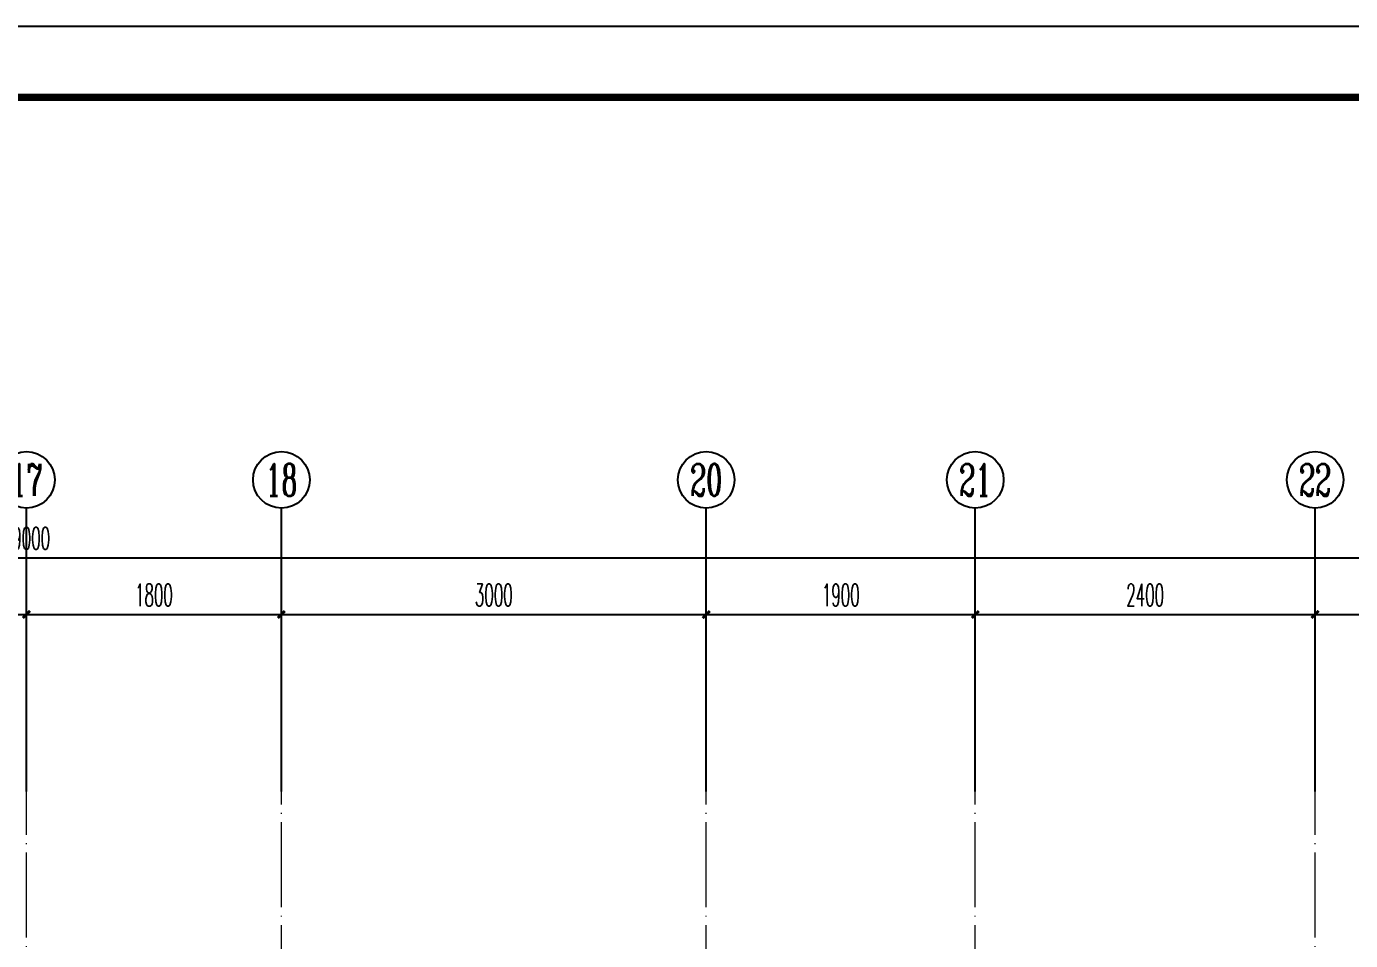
# Model space of a CAD drawing. Extents: x 27938 to 1042331, y -235042 to 1535213.
# Drawn here: x 706817 to 716167, y 147282 to 153731 of the extents above; entities that cross this region are included whole.
import ezdxf
from ezdxf.enums import TextEntityAlignment as Align

# ---------------------------------------------------------------- set-up
doc = ezdxf.new("R2010")
doc.units = 0
doc.header["$LTSCALE"] = 1000
doc.header["$MEASUREMENT"] = 0
doc.linetypes.add('DOTE', pattern=[2.42, 2, -0.2, 0.02, -0.2])
for name, color, linetype in [('3.5方案汇报，与郭总、侯月琴确定户型_t8$0$2020.03.04 -1安徽标准化洋房户型(UA）_t8_t8$0$看线', 154, 'Continuous'), ('AXIS', 3, 'Continuous'), ('AXIS_TEXT', 4, 'Continuous'), ('图框', 140, 'Continuous')]:
    doc.layers.add(name, color=color, linetype=linetype)
doc.layers.add('DOTE', color=19, linetype='DOTE', lineweight=9)
doc.styles.add('_TCH_AXIS', font='COMPLEX', dxfattribs={"bigfont": 'GBCBIG'})
doc.styles.add('_TCH_DIM_T3', font='SIMPLEX.shx', dxfattribs={"width": 0.494118, "bigfont": 'GBCBIG.shx'})
doc.styles.add('COMPLEX', font='COMPLEX')
doc.dimstyles.new('_TCH_ARCH&&50', dxfattribs={"dimtxt": 157.5, "dimasz": 50, "dimexe": 125, "dimexo": 150, "dimgap": 58.75, "dimtad": 1, "dimdec": 0, "dimzin": 0, "dimdsep": 46, "dimtxsty": '_TCH_DIM_T3', "dimblk": 'ARCHTICK', "dimcen": 0.09, "dimclrt": 7, "dimazin": 0, "dimtfac": 1, "dimtdec": 0, "dimtix": 1, "dimtmove": 2, "dimatfit": 3, "dimldrblk": 'ARCHTICK', "dimfxl": 1, "dimtolj": 1, "dimtzin": 0, "dimarcsym": 0})

# ---------------------------------------------------------------- blocks, each defined once
blk = doc.blocks.new('GFDGDGRDGRDG')
at = {"layer": 'DOTE', "linetype": 'DOTE', "ltscale": 0.3}
for p, q in [((599993.7, 360558.3), (599993.7, 376108.3)), ((601793.7, 368758.3), (601793.7, 376108.3)), ((604793.7, 368758.3), (604793.7, 376108.3)), ((606693.7, 368758.3), (606693.7, 376108.3)), ((609093.7, 360558.3), (609093.7, 376108.3))]:
    blk.add_line(p, q, dxfattribs=at)
blk = doc.blocks.new('A$C3EFC1732')
at = {"layer": '图框'}
blk.add_lwpolyline([(-10512, -59400), (126150, -59400), (126150, 0), (-10512, 0)], close=True, dxfattribs=at)
at = {"layer": '图框', "const_width": 100}
blk.add_lwpolyline([(-8012, -58400), (125150, -58400), (125150, -1000), (-8012, -1000)], close=True, dxfattribs=at)
blk = doc.blocks.new('_ArchTick')
at = {"color": 0, "linetype": 'ByBlock', "const_width": 0.4}
blk.add_lwpolyline([(-0.5, -0.5), (0.5, 0.5)], dxfattribs=at)
blk = doc.blocks.new('*D449')
at = {"layer": 'AXIS', "color": 0, "lineweight": -2}
for p, q in [((715916.6, 148482.3), (715916.6, 149707.3)), ((717616.6, 148482.3), (717616.6, 149707.3)), ((715916.6, 149582.3), (717616.6, 149582.3))]:
    blk.add_line(p, q, dxfattribs=at)
at = {"layer": 'Defpoints', "color": 0}
for p in [(717616.6, 149582.3), (715916.6, 148332.3), (717616.6, 148332.3)]:
    blk.add_point(p, dxfattribs=at)
at = {"layer": 'AXIS', "color": 0, "lineweight": -2, "xscale": 50, "yscale": 50, "zscale": 50, "rotation": 180}
blk.add_blockref('_ArchTick', (715916.6, 149582.3), dxfattribs=at)
at = {"layer": 'AXIS', "color": 0, "lineweight": -2, "xscale": 50, "yscale": 50, "zscale": 50}
blk.add_blockref('_ArchTick', (717616.6, 149582.3), dxfattribs=at)
at = {"layer": 'AXIS', "color": 7, "insert": (716766.6, 149719.8), "char_height": 157.5, "attachment_point": 5, "style": '_TCH_DIM_T3'}
blk.add_mtext('\\A1;1700', dxfattribs=at)
blk = doc.blocks.new('*D450')
at = {"layer": 'AXIS', "color": 0, "lineweight": -2}
for p, q in [((713516.6, 148482.3), (713516.6, 149707.3)), ((715916.6, 148482.3), (715916.6, 149707.3)), ((713516.6, 149582.3), (715916.6, 149582.3))]:
    blk.add_line(p, q, dxfattribs=at)
at = {"layer": 'Defpoints', "color": 0}
for p in [(715916.6, 149582.3), (713516.6, 148332.3), (715916.6, 148332.3)]:
    blk.add_point(p, dxfattribs=at)
at = {"layer": 'AXIS', "color": 0, "lineweight": -2, "xscale": 50, "yscale": 50, "zscale": 50, "rotation": 180}
blk.add_blockref('_ArchTick', (713516.6, 149582.3), dxfattribs=at)
at = {"layer": 'AXIS', "color": 0, "lineweight": -2, "xscale": 50, "yscale": 50, "zscale": 50}
blk.add_blockref('_ArchTick', (715916.6, 149582.3), dxfattribs=at)
at = {"layer": 'AXIS', "color": 7, "insert": (714716.6, 149719.8), "char_height": 157.5, "attachment_point": 5, "style": '_TCH_DIM_T3'}
blk.add_mtext('\\A1;2400', dxfattribs=at)
blk = doc.blocks.new('*D451')
at = {"layer": 'AXIS', "color": 0, "lineweight": -2}
for p, q in [((711616.6, 148482.3), (711616.6, 149707.3)), ((713516.6, 148482.3), (713516.6, 149707.3)), ((711616.6, 149582.3), (713516.6, 149582.3))]:
    blk.add_line(p, q, dxfattribs=at)
at = {"layer": 'Defpoints', "color": 0}
for p in [(713516.6, 149582.3), (711616.6, 148332.3), (713516.6, 148332.3)]:
    blk.add_point(p, dxfattribs=at)
at = {"layer": 'AXIS', "color": 0, "lineweight": -2, "xscale": 50, "yscale": 50, "zscale": 50, "rotation": 180}
blk.add_blockref('_ArchTick', (711616.6, 149582.3), dxfattribs=at)
at = {"layer": 'AXIS', "color": 0, "lineweight": -2, "xscale": 50, "yscale": 50, "zscale": 50}
blk.add_blockref('_ArchTick', (713516.6, 149582.3), dxfattribs=at)
at = {"layer": 'AXIS', "color": 7, "insert": (712566.6, 149719.8), "char_height": 157.5, "attachment_point": 5, "style": '_TCH_DIM_T3'}
blk.add_mtext('\\A1;1900', dxfattribs=at)
blk = doc.blocks.new('*D452')
at = {"layer": 'AXIS', "color": 0, "lineweight": -2}
for p, q in [((708616.6, 148482.3), (708616.6, 149707.3)), ((711616.6, 148482.3), (711616.6, 149707.3)), ((708616.6, 149582.3), (711616.6, 149582.3))]:
    blk.add_line(p, q, dxfattribs=at)
at = {"layer": 'Defpoints', "color": 0}
for p in [(711616.6, 149582.3), (708616.6, 148332.3), (711616.6, 148332.3)]:
    blk.add_point(p, dxfattribs=at)
at = {"layer": 'AXIS', "color": 0, "lineweight": -2, "xscale": 50, "yscale": 50, "zscale": 50, "rotation": 180}
blk.add_blockref('_ArchTick', (708616.6, 149582.3), dxfattribs=at)
at = {"layer": 'AXIS', "color": 0, "lineweight": -2, "xscale": 50, "yscale": 50, "zscale": 50}
blk.add_blockref('_ArchTick', (711616.6, 149582.3), dxfattribs=at)
at = {"layer": 'AXIS', "color": 7, "insert": (710116.6, 149719.8), "char_height": 157.5, "attachment_point": 5, "style": '_TCH_DIM_T3'}
blk.add_mtext('\\A1;3000', dxfattribs=at)
blk = doc.blocks.new('*D453')
at = {"layer": 'AXIS', "color": 0, "lineweight": -2}
for p, q in [((706816.6, 148482.3), (706816.6, 149707.3)), ((708616.6, 148482.3), (708616.6, 149707.3)), ((706816.6, 149582.3), (708616.6, 149582.3))]:
    blk.add_line(p, q, dxfattribs=at)
at = {"layer": 'Defpoints', "color": 0}
for p in [(708616.6, 149582.3), (706816.6, 148332.3), (708616.6, 148332.3)]:
    blk.add_point(p, dxfattribs=at)
at = {"layer": 'AXIS', "color": 0, "lineweight": -2, "xscale": 50, "yscale": 50, "zscale": 50, "rotation": 180}
blk.add_blockref('_ArchTick', (706816.6, 149582.3), dxfattribs=at)
at = {"layer": 'AXIS', "color": 0, "lineweight": -2, "xscale": 50, "yscale": 50, "zscale": 50}
blk.add_blockref('_ArchTick', (708616.6, 149582.3), dxfattribs=at)
at = {"layer": 'AXIS', "color": 7, "insert": (707716.6, 149719.8), "char_height": 157.5, "attachment_point": 5, "style": '_TCH_DIM_T3'}
blk.add_mtext('\\A1;1800', dxfattribs=at)
blk = doc.blocks.new('*D498')
at = {"layer": 'AXIS', "color": 0, "lineweight": -2}
for p, q in [((705016.6, 148482.3), (705016.6, 149707.3)), ((706816.6, 148482.3), (706816.6, 149707.3)), ((705016.6, 149582.3), (706816.6, 149582.3))]:
    blk.add_line(p, q, dxfattribs=at)
at = {"layer": 'Defpoints', "color": 0}
for p in [(706816.6, 149582.3), (705016.6, 148332.3), (706816.6, 148332.3)]:
    blk.add_point(p, dxfattribs=at)
at = {"layer": 'AXIS', "color": 0, "lineweight": -2, "xscale": 50, "yscale": 50, "zscale": 50, "rotation": 180}
blk.add_blockref('_ArchTick', (705016.6, 149582.3), dxfattribs=at)
at = {"layer": 'AXIS', "color": 0, "lineweight": -2, "xscale": 50, "yscale": 50, "zscale": 50}
blk.add_blockref('_ArchTick', (706816.6, 149582.3), dxfattribs=at)
at = {"layer": 'AXIS', "color": 7, "insert": (705916.6, 149719.8), "char_height": 157.5, "attachment_point": 5, "style": '_TCH_DIM_T3'}
blk.add_mtext('\\A1;1800', dxfattribs=at)
blk = doc.blocks.new('*D499')
at = {"layer": 'AXIS', "color": 0, "lineweight": -2}
for p, q in [((682316.6, 148482.3), (682316.6, 150107.3)), ((731316.6, 148482.3), (731316.6, 150107.3)), ((682316.6, 149982.3), (731316.6, 149982.3))]:
    blk.add_line(p, q, dxfattribs=at)
at = {"layer": 'Defpoints', "color": 0}
for p in [(731316.6, 149982.3), (682316.6, 148332.3), (731316.6, 148332.3)]:
    blk.add_point(p, dxfattribs=at)
at = {"layer": 'AXIS', "color": 0, "lineweight": -2, "xscale": 50, "yscale": 50, "zscale": 50, "rotation": 180}
blk.add_blockref('_ArchTick', (682316.6, 149982.3), dxfattribs=at)
at = {"layer": 'AXIS', "color": 0, "lineweight": -2, "xscale": 50, "yscale": 50, "zscale": 50}
blk.add_blockref('_ArchTick', (731316.6, 149982.3), dxfattribs=at)
at = {"layer": 'AXIS', "color": 7, "insert": (706816.6, 150119.8), "char_height": 157.5, "attachment_point": 5, "style": '_TCH_DIM_T3'}
blk.add_mtext('\\A1;49000', dxfattribs=at)
blk = doc.blocks.new('_AXISO')
blk.add_circle((0, 0), 0.5)
at = {"layer": 'AXIS_TEXT', "style": 'COMPLEX', "width": 1.041667}
blk.add_attdef('A', text='', height=0.56, dxfattribs=at).set_placement((-0.25, -0.28), (0.25, -0.28), align=Align.FIT)

msp = doc.modelspace()

# ---------------------------------------------------------------- linework, layer by layer
at = {"layer": 'AXIS'}
for p, q in [((706816.6, 148332.3), (706816.6, 150332.3)), ((708616.6, 148332.3), (708616.6, 150332.3)), ((711616.6, 148332.3), (711616.6, 150332.3)), ((713516.6, 148332.3), (713516.6, 150332.3)), ((715916.6, 148332.3), (715916.6, 150332.3))]:
    msp.add_line(p, q, dxfattribs=at)

# ---------------------------------------------------------------- block references
at = {"xscale": 0.5, "yscale": 0.5, "zscale": 0.5}
msp.add_blockref('A$C3EFC1732', (679162.9, 153731.3), dxfattribs=at)
at = {"layer": '3.5方案汇报，与郭总、侯月琴确定户型_t8$0$2020.03.04 -1安徽标准化洋房户型(UA）_t8_t8$0$看线', "ltscale": 10}
msp.add_blockref('GFDGDGRDGRDG', (106822.9, -227776), dxfattribs=at)
at = {"layer": 'AXIS'}
ref = msp.add_blockref('_AXISO', (706816.6, 150532.3), dxfattribs=dict(at, xscale=400, yscale=400, zscale=400))
ref.add_attrib('A', '17', dxfattribs={"layer": 'AXIS_TEXT', "height": 226.27, "style": '_TCH_AXIS', "width": 0.724138}).set_placement((706703.4, 150419.2), (706929.7, 150419.2), align=Align.FIT)
ref = msp.add_blockref('_AXISO', (708616.6, 150532.3), dxfattribs=dict(at, xscale=400, yscale=400, zscale=400))
ref.add_attrib('A', '18', dxfattribs={"layer": 'AXIS_TEXT', "height": 226.27, "style": '_TCH_AXIS', "width": 0.724138}).set_placement((708503.4, 150419.2), (708729.7, 150419.2), align=Align.FIT)
ref = msp.add_blockref('_AXISO', (711616.6, 150532.3), dxfattribs=dict(at, xscale=400, yscale=400, zscale=400))
ref.add_attrib('A', '20', dxfattribs={"layer": 'AXIS_TEXT', "height": 226.27, "style": '_TCH_AXIS', "width": 0.617647}).set_placement((711503.4, 150419.2), (711729.7, 150419.2), align=Align.FIT)
ref = msp.add_blockref('_AXISO', (713516.6, 150532.3), dxfattribs=dict(at, xscale=400, yscale=400, zscale=400))
ref.add_attrib('A', '21', dxfattribs={"layer": 'AXIS_TEXT', "height": 226.27, "style": '_TCH_AXIS', "width": 0.724138}).set_placement((713403.4, 150419.2), (713629.7, 150419.2), align=Align.FIT)
ref = msp.add_blockref('_AXISO', (715916.6, 150532.3), dxfattribs=dict(at, xscale=400, yscale=400, zscale=400))
ref.add_attrib('A', '22', dxfattribs={"layer": 'AXIS_TEXT', "height": 226.27, "style": '_TCH_AXIS', "width": 0.617647}).set_placement((715803.4, 150419.2), (716029.7, 150419.2), align=Align.FIT)

# ---------------------------------------------------------------- dimensions: what is measured, and where the dimension line sits
for p1, p2, distance, picture, middle in [((682316.6, 148332.3), (731316.6, 148332.3), 1650, '*D499', (706816.6, 150119.8)), ((705016.6, 148332.3), (706816.6, 148332.3), 1250, '*D498', (705916.6, 149719.8)), ((706816.6, 148332.3), (708616.6, 148332.3), 1250, '*D453', (707716.6, 149719.8)), ((708616.6, 148332.3), (711616.6, 148332.3), 1250, '*D452', (710116.6, 149719.8)), ((711616.6, 148332.3), (713516.6, 148332.3), 1250, '*D451', (712566.6, 149719.8)), ((713516.6, 148332.3), (715916.6, 148332.3), 1250, '*D450', (714716.6, 149719.8)), ((715916.6, 148332.3), (717616.6, 148332.3), 1250, '*D449', (716766.6, 149719.8))]:
    dim = msp.add_aligned_dim(p1=p1, p2=p2, distance=distance, dimstyle='_TCH_ARCH&&50', dxfattribs=at)
    dim.commit()
    dim.dimension.update_dxf_attribs({"geometry": picture, "text_midpoint": middle})

doc.saveas('drawing.dxf')
